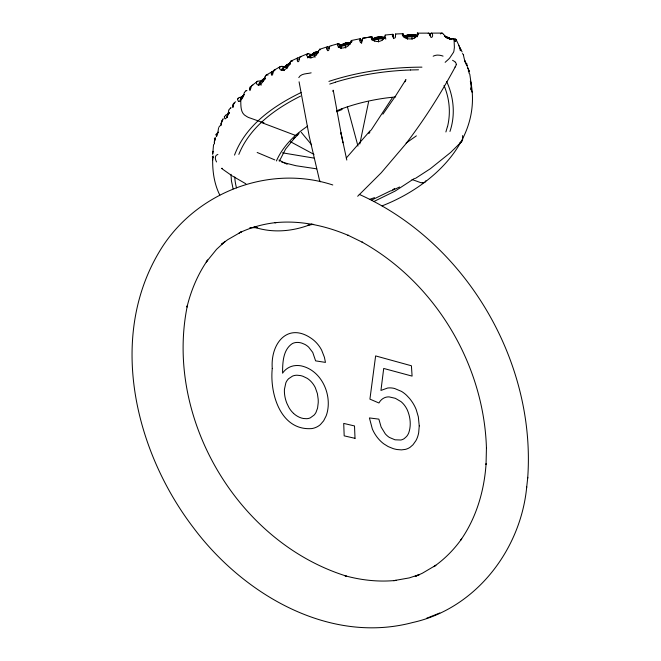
<?xml version="1.0" encoding="UTF-8"?>
<svg xmlns="http://www.w3.org/2000/svg" width="661" height="661" viewBox="0 0 661 661"><rect width="100%" height="100%" fill="white"/><g stroke="black" fill="none" stroke-linecap="round" stroke-linejoin="round"><path stroke-width="0.99" d="M362.302 40.04L362.757 38.247A18.425 2.388 80.7 0 1 363.063 38.569L363.145 38.669M385.115 36.033L385.173 35.248M249.445 88.781L249.924 87.145L251.692 86.302M220.956 123.863L221.063 125.111M229.193 112.709L228.012 113.89L227.285 117.212L227.648 114.7L229.144 112.75M232.573 105.727L232.837 104.397L234.201 103.339M412.117 39.429L411.786 34.463L408.721 34.628L404.392 35.925L404.565 36.405M456.247 64.439L456.206 63.753A5.883 3.702 -7.6 0 0 455.991 63.142L455.33 62.25M329.261 47.873L329.484 46.295L330.335 45.94A18.153 5.205 74 0 1 330.855 46.121M214.329 141.586L214.338 142.817M469.07 72.107L468.955 70.843M212.685 157.822L212.644 160.144C212.578 172.108 214.362 184.27 219.807 195.053M299.317 58.796L299.664 57.185L300.887 56.689A17.756 7.387 67.4 0 1 301.185 56.714M220.981 123.376L222.311 121.062M333.119 90.177L332.946 91.59M212.735 159.07L212.644 160.193M214.354 141.099L215.321 138.992M273.059 72.239L273.505 70.603L275.026 69.942A17.302 9.188 60.3 0 1 275.265 69.926M214.643 140.297L214.395 142.793M212.71 157.293L213.04 155.872M233.639 104.397L234.201 102.711L235.713 101.827M395.468 36.314C395.947 38.611 392.791 38.941 392.973 36.529M449.29 38.834L445.324 36.867M450.29 39.354L448.703 38.313M527.685 478.242C536.187 361.815 466.129 242.141 359.262 194.392M212.768 158.582L213.098 157.202M250.932 87.566L251.453 85.889L257.716 81.196M362.286 40.585L361.79 42.312A0.884 0.678 -22.2 0 1 360.493 42.552L359.848 41.032A16.244 12.369 -3.9 0 1 359.766 40.503L360.179 38.718A18.318 2.429 80.8 0 1 360.485 39.04L360.633 39.23A40.668 5.445 80.9 0 1 361.17 40.09L361.41 42.048A5.197 0.892 80.2 0 0 361.641 43.378M447.026 38.255L447.076 37.512L448.736 37.578L451.24 39.272L450.323 38.916M448.199 38.47L448.232 38.032M214.676 139.768L215.651 137.628M233.606 104.909L232.903 107.487L232.565 106.223M258.509 85.583C258.864 82.014 262.45 79.601 265.268 77.957M329.228 48.427L328.732 50.203A0.884 0.636 -37 0 1 327.517 50.583L326.947 49.112M417.967 33.926L417.81 33.075M299.284 59.341L298.813 61.159A0.876 0.562 -49 0 1 297.731 61.647L297.243 60.234M250.883 88.103L249.974 90.615L249.445 89.276M273.018 72.784L272.588 74.635A0.868 0.487 -58.3 0 1 271.654 75.197L271.266 73.842M332.78 184.973C268.416 163.845 194.541 193.152 159.904 250.767C107.454 337.275 134.993 451.256 193.425 527.701C242.711 593.669 328.583 644.863 412.778 622.497C475.78 608.583 520.835 549.745 526.726 486.802M526.619 487.744L527.784 477.349M240.298 100.125L242.075 96.68L244.206 94.597L240.397 99.34L240.307 100.803M264.929 79.452L260.459 82.303L258.633 85.533L258.542 85.12M212.735 154.013L213.486 145.18A2.487 1.983 57.6 0 1 213.511 144.908L214.528 143.404M404.986 81.799L405.928 79.617L395.46 96.118L382.893 114.196M359.807 144.024L368.565 101.926M350.908 41.734L351.363 40.428M318.866 50.682L319.66 49.236M240.571 100.018L243.612 95.581L242.075 96.68L242.256 97.357M447.431 126.664L445.886 131.96M217.841 132.514L216.089 134.423A2.479 1.653 -18.9 0 0 216.073 134.629M425.874 180.767L424.709 182.469L422.222 182.857M290.138 62.283L291.146 60.986M212.801 152.096L213.164 151.319M265.309 76.379L266.11 75.172L273.175 71.066A17.277 9.213 60.4 0 1 274.034 71.058M371.639 36.694L371.598 37.71A2.867 0.711 58.3 0 0 371.622 37.9M449.959 131.456C455.52 115.163 453.867 96.936 446.596 81.452M279.273 161.284L285.552 149.138L294.922 137.579M227.88 114.692L227.789 114.964A6.643 1.776 -75.6 0 1 227.607 115.402A6.784 1.843 -75.7 0 1 225.12 118.831A6.593 1.809 -74.9 0 1 224.426 116.766M234.523 155.095C245.677 125.226 273.447 105.9 301.069 92.557M298.789 77.593C301.044 73.313 307.043 73.933 311.149 72.842M238.836 154.401C249.784 127.044 275.026 108.883 300.524 96.126M284.941 66.918L287.271 64.505L290.377 63.307M223.145 118.592L221.807 121.07L221.171 125.111M456.247 64.439A7.568 4.759 -7.5 0 1 455.933 65.613C441.193 93.151 424.428 119.641 405.383 144.412L381.248 172.777L357.675 196.267M312.579 54.764L314.677 52.417L318.428 51.318L313.645 53.087L307.472 57.871M455.528 66.364L455.024 67.092M368.871 133.605L369.995 131.894M371.118 130.176L392.452 97.597M281.826 69.281L281.437 70.273L283.957 67.819L289.113 64.935L285.717 66.191L282.371 68.513L281.908 69.702M308.712 57.342L309.819 55.681L311.306 55.623M279.653 67.158L281.28 66.348M222.005 120.657L223.03 119.691M329.525 47.476A40.081 11.691 74.4 0 0 328.864 47.047L328.567 46.906A18.144 5.255 74.1 0 0 327.93 46.667L327.063 47.038L326.898 48.592M370.408 130.448L346.273 158.029M415.405 178.42L430.328 168.745L450.678 152.418L461.998 141.264L462.675 139.364L462.584 135.579M228.665 113.717L229.276 112.99M261.781 81.815L264.078 79.312L263.714 78.7L259.252 83.079L261.045 85.021M299.73 57.788L299.615 57.763A17.715 7.42 67.5 0 0 298.731 57.639L297.5 58.143L297.21 59.721M293.501 138.984L297.979 134.761A8.444 5.643 49.3 0 0 299.012 133.2M337.986 43.667L337.407 44.808A2.743 1.148 47.6 0 0 337.432 45.006A7.048 5.148 -28.2 0 0 340.299 47.856M308.414 56.995L309.819 55.681M271.902 71.495L271.241 73.338M238.134 98.192L238.29 98.068A8.32 5.833 40.1 0 1 240.042 97.431M461.634 141.702L459.8 142.809M445.142 62.332L448.422 59.35A25.647 13.179 -65.7 0 0 449.728 57.978L453.479 52.351A5.866 3.049 -65.7 0 0 453.909 51.104L454.388 47.46L454.074 39.685M310.984 58.061L309.472 55.954L314.677 52.417L318.536 52.607L308.043 57.317M284.015 70.644L282.371 68.513L287.271 64.505L289.055 64.092M414.521 178.387L395.071 191.12L373.837 201.539M307.596 53.723L306.704 54.954M416.372 135.86L406.151 143.032M257.063 81.518L256.311 82.675A2.652 1.694 18.5 0 0 256.311 82.889M338.242 47.303L345.414 43.105L351.396 42.519M251.758 85.633L252.841 85.145M266.11 75.172L266.532 74.966M220.394 125.392L218.882 127.168A2.545 1.826 66.3 0 0 218.816 127.424M339.126 46.733L339.176 47.171L347.413 44.527L350.099 44.452M392.708 189.682L394.708 188.525M273.77 70.372L279.909 66.844M415.05 37.727L414.926 37.793A8.205 6.279 1.4 0 1 414.216 38.123M283.866 67.257L284.709 67.108M309.472 55.954L313.521 53.946L317.255 53.02M262.02 81.27L261.855 80.568L264.83 79.047M390.684 190.814L371.482 200.151M345.744 48.038L344.736 44.494L345.414 43.105L350.008 43.692L339.481 45.873L343.629 43.684L346.248 43.056M226.021 114.989L224.319 116.782A2.528 1.719 -7.6 0 0 224.302 116.989M286.965 65.175L290.46 63.365M230.631 107.875L229.127 109.544A2.603 1.653 73.1 0 0 229.053 109.809M371.862 40.015L378.232 37.057L384.809 37.239M217.907 154.393C214.222 155.368 215.164 159.516 216.552 161.97M391.37 190.847L399.566 186.997M290.807 61.151L297.706 57.937M245.975 90.714L244.587 92.234A2.669 1.38 80.2 0 0 244.504 92.499M433.17 56.218L433.872 55.904A7.709 4.883 -7.1 0 1 435.987 55.276L436.723 55.16A6.106 3.875 -7.1 0 1 437.756 55.094L439.689 55.243A13.104 8.279 -7 0 1 441.151 55.549L441.713 55.698A31.026 19.409 -6.5 0 1 443.068 56.119M297.384 135.158L296.425 135.431A4.61 3.082 49.4 0 1 295.302 135.34L261.145 122.417M378.563 42.015L378.232 37.057L383.388 38.115L383.454 38.883L379.455 38.817L373.052 40.23L372.986 39.462L371.441 39.214L375.762 37.462L378.505 37.115M405.4 36.049L408.721 34.628L414.257 34.488L417.876 35.339M299.871 56.978L307.15 53.921M382.025 205.885C431.327 186.799 481.076 141.908 471.21 84.021L471.136 83.55L471.599 91.59M309.645 54.979L310.852 54.921M336.449 111.792L342.125 109.495M426.519 618.299L439.796 612.987M312.05 223.889C294.269 231.234 273.943 233.366 255.427 227.516M404.392 35.925L406.829 36.305L412.142 35.727L416.091 36.033L416.116 36.479L404.383 37.115C408.531 35.991 412.869 32.711 416.992 35.669M282.371 68.513L283.586 68.083M369.73 199.292L374.523 197.656M411.489 34.562L417.322 36.033L417.364 36.809M329.74 84.063L335.482 82.212M372.986 39.462L384.933 37.619M328.905 81.394C358.865 71.528 390.461 67.24 421.949 67.149M319.42 49.368L327.203 46.848M328.971 48.079L329.451 47.931M449.753 39.214L452.066 38.627A20.549 13.005 -68.1 0 1 453.355 38.495M428.163 33.364A19.219 5.437 -80 0 1 428.625 33.124L429.526 33.306L429.964 35.074M430.608 34.62L429.311 34.62A42.114 12.138 -80.4 0 1 430.328 33.686L430.435 33.612A20.16 5.759 -80.2 0 1 431.245 33.116C432.996 32.91 433.178 37.404 431.336 37.462A0.843 0.653 8.4 0 1 430.906 37.305L430.047 35.529M265.127 78.287L263.714 78.7L265.185 78.51M331.144 45.692L337.664 43.816M338.746 45.229L340.233 44.989M227.665 114.394L228.359 114.229M239.96 97.283L242.273 96.952M360.179 38.718L351.239 40.528M360.121 40.296L361.17 40.098M402.64 33.546L402.392 34.752M371.746 36.76L362.757 38.247L371.548 36.793M316.032 52.211L314.677 52.417L313.521 53.946L315.016 57.309M371.251 38.371L372.358 38.627M307.662 225.186L313.694 224.343M441.664 33.083L431.245 33.124M385.156 35.033L392.931 34.289A18.822 0.785 84.9 0 1 393.055 34.669L393.105 34.843A41.205 1.727 84.9 0 1 393.303 35.735L393.46 37.751M395.699 96.886L386.999 97.878A127.747 70.876 -4.5 0 0 341.737 108.825M392.213 35.859L393.312 35.768M395.485 35.793L395.518 34L402.913 33.703M402.813 35.124L403.764 35.107L403.425 34.413A32.001 6.098 -84 0 0 403.26 34.232L403.152 33.975M290.311 64.398L287.271 64.505L285.717 66.191L287.023 68.529M410.456 69.967L418.504 69.793M418.033 34.678L417.339 35.033M249.825 227.739L257.46 227.681M428.617 33.124L417.892 33.166M416.091 36.033L417.322 36.033M281.859 66.331L282.867 66.431A38.586 21.268 70.2 0 1 284.643 66.786L284.651 66.877M453.983 39.313L453.537 39.28A16.533 13.063 9.4 0 1 451.694 39.04L449.282 38.503M256.799 227.326L256.27 227.285A19.384 10.072 0.3 0 1 254.055 226.888M316.677 168.844L296.062 165.746L281.735 162.127M339.481 45.873L341.068 46.047L343.629 43.684L348.859 42.42L350.793 42.659M282.495 152.84L313.868 158.086M308.563 53.723L309.373 53.929A39.288 16.963 77 0 1 310.777 54.475M383.388 38.115L384.677 38.355M442.168 33.091L443.283 34.025A3.322 0.835 75.2 0 1 443.457 34.24M407.234 38.644L406.862 38.545M221.782 168.233L222.526 168.423M384.694 37.644L381.248 36.752L375.762 37.462L372.341 39.577L371.441 39.214M274.844 159.904L257.162 152.476M412.026 179.495L420.512 182.568A15.534 9.841 53.8 0 0 422.222 182.857M338.68 43.783L339.233 44.08M278.934 160.069L287.13 164.259M290.419 141.702L314.008 154.41M245.884 183.816L232.341 175.966M464.98 61.944L467.153 64.15M447.216 37.851L444.374 36.115L448.736 37.578L450.901 39.305M259.418 83.782L261.145 84.881M459.263 47.022L460.461 49.187M458.511 45.477C460.097 45.51 460.287 53.467 460.519 49.625M231.614 175.512L221.559 168.448M462.427 53.558L463.485 54.772M282.52 69.231L284.048 70.43M467.22 66.654L468.484 68.827M467.633 68.199L468.88 70.339M468.963 73.016L469.789 74.23A2.661 2.057 -59.5 0 1 469.831 74.47L471.128 83.509L470.946 82.352A2.652 1.636 21 0 0 470.905 82.138L470.26 81.212M301.218 132.25L311.628 144.833M340.085 46.08L341.456 48.468M340.175 46.84L341.225 48.575M470.839 88.442L471.318 89.846M392.931 34.289L392.898 36M459.973 47.592L462.113 51.955M459.221 46.047L456.156 39.677A3.974 2.231 -23.7 0 0 455.603 39.098M469.037 72.09L468.566 69.38M372.027 37.297L371.895 36.999A18.434 1.71 88 0 0 371.837 36.9L371.837 36.884A14.831 1.314 86.4 0 1 371.804 36.983M406.829 36.305L407.581 38.949M212.693 154.071L212.768 152.294A2.413 1.512 -31 0 1 212.817 152.088M471.086 87.343L471.31 88.359M233.11 188.848L231.433 180.866L231.003 174.33M347.364 106.669L357.965 146.081M319.8 181.544L309.216 136.265L299.078 81.799M346.794 160.053L340.952 132.787L343.001 142.776M406.862 37.082L407.3 38.999M286.8 65.836L286.882 66.257M310.984 55.631L310.868 55.037M284.775 66.885L284.858 67.306M283.09 68.05L283.172 68.471M341.506 135.464L333.284 90.483M340.465 46.601L340.283 45.369M314.735 53.69L314.801 54.128M312.422 54.549L312.496 54.979M310.389 55.557L310.455 55.987M308.712 56.681L308.786 57.11M471.4 90.35L471.533 91.251L471.21 84.021M227.103 116.559L227.21 117.319M471.392 88.913L471.615 91.177M348.694 43.965L348.752 44.411M346.042 44.37L346.1 44.816M343.513 44.981L343.563 45.427M341.167 45.783L341.225 46.22M417.347 35.107L417.43 35.909M382.099 38.247L382.132 38.693M403.888 36.851L403.805 35.677M379.422 38.371L379.455 38.817M376.762 38.718L376.803 39.164M374.209 39.272L374.242 39.718M320.445 181.18L320.486 181.775M454.082 39.776L454.082 39.809A15.41 2.9 76.9 0 0 455.28 41.222M372.416 39.544L372.366 38.71M413.489 35.876L413.505 36.322M410.812 35.95L410.828 36.396M408.134 36.239L408.151 36.685M405.581 36.743L405.598 37.19M276.422 160.954A145.131 79.816 -4.8 0 1 295.467 135.406A144.833 79.518 -4.8 0 1 307.629 126.135M336.54 110.866A144.833 79.518 -4.8 0 1 341.712 108.809M444.035 85.476A180.635 107.776 0.3 0 1 447.522 126.664M335.441 82.154A168.076 93.391 -4.5 0 1 410.456 70M236.506 187.873A167.762 93.061 -4.4 0 1 234.754 176.983M263.937 122.657A7.957 5.362 47.9 0 1 263.334 122.715L248.42 117.435A17.236 11.584 47.3 0 1 246.33 116.245C240.315 113.229 240.935 106 240.761 100.332A7.089 2.776 -70.1 0 1 239.191 101.298A6.891 2.669 -69.4 0 1 238.844 101.315M230.722 107.999A12.452 8.486 32.7 0 1 231.127 107.859M228.78 110.18A6.61 1.322 -75.8 0 1 227.772 114.403A14.418 11.444 37.5 0 0 226.913 114.717A9.585 7.445 32.3 0 0 226.07 115.055M218.502 128.209A6.461 0.521 -81.1 0 1 217.965 131.688M218.014 132.142A6.56 0.967 -80.9 0 1 216.461 136.414M216.453 136.381A6.47 1.008 -80.2 0 1 216.213 134.216M217.899 132.58A9.37 7.659 19.8 0 1 218.543 132.266M467.525 65.282A7.04 0.917 73.7 0 1 466.683 65.125M466.765 65.613A8.816 1.016 76.8 0 1 465.113 61.25M465.113 61.341A8.147 0.909 76.7 0 1 464.914 60.647M464.939 61.275A7.164 0.76 76.6 0 1 463.369 54.656M463.468 54.789A2.793 2.008 -70.2 0 1 463.592 55.218M417.322 34.744A40.024 5.081 75.1 0 1 417.446 33.777M417.273 33.075A20.838 2.57 75.8 0 1 417.603 33.116M417.702 33.248A9.585 0.942 87.1 0 1 417.818 33.521M417.901 34.017A2.9 0.661 -65 0 1 417.818 34.397M417.892 34.306A7.263 5.387 -3.1 0 1 414.951 37.627M414.199 38.107A8.857 6.808 1.6 0 1 407.3 38.635M406.837 38.586A7.089 5.453 1.9 0 1 402.252 34.843M402.648 33.637A11.361 1.735 82.9 0 1 402.805 33.785M402.846 35.248A20.888 3.421 88 0 1 403.061 35.801M385.776 39.164A39.412 0.529 80.7 0 1 385.586 37.801M385.082 36.099A2.793 0.446 -71.7 0 1 385.041 36.297A7.073 5.164 -18.5 0 1 382.397 39.933M382.471 39.999A6.767 5.172 -13.9 0 1 374.721 41.007M374.613 41.139A7.246 5.528 -12.3 0 1 371.672 37.958M371.672 37.082A10.617 0.909 83.5 0 1 371.804 37.421M372.027 36.983A40.693 3.867 88.5 0 1 372.333 37.826M351.503 40.965A13.625 1.859 72.7 0 1 352.057 41.726M350.784 41.783A7.081 4.883 -32.2 0 1 348.074 45.783M348.132 45.84A7.395 5.387 -29.3 0 1 340.374 47.749M337.994 43.725A10.518 3.016 75.5 0 1 338.374 43.833A15.872 4.627 79.4 0 1 338.705 44.014M339.233 44.023A39.883 12.138 83.6 0 1 340.208 44.774M319.717 49.401A13.476 3.792 66.5 0 1 320.56 49.74M318.693 50.715A7.04 4.379 -44.5 0 1 316.214 54.946M316.288 55.012A7.172 4.792 -42.6 0 1 309.298 57.631M309.241 57.73A7.031 4.726 -41.6 0 1 306.778 55.152A2.735 1.396 39.1 0 1 306.687 54.946M307.613 53.764A10.361 4.28 69.1 0 1 308.133 53.781A15.517 6.503 72.9 0 1 308.588 53.855M291.204 61.101A13.245 5.412 59.6 0 1 292.393 61.233M290.063 62.481A2.743 0.744 -89.2 0 1 290.121 62.225M289.865 62.613A6.965 3.743 -54.5 0 1 287.675 66.992M287.75 67.075A7.064 4.173 -53.1 0 1 281.66 70.273M281.611 70.372A6.957 4.148 -52.2 0 1 279.562 67.992M279.289 67.959A3.214 1.884 29.2 0 1 279.71 67.199M281.305 66.431A15.244 8.188 66 0 1 281.883 66.439M266.59 75.073A13.03 6.651 52.5 0 1 268.027 75.023M265.235 76.602A2.702 1.058 85.7 0 1 265.292 76.346M265.011 76.759A6.85 3.032 -62.3 0 1 263.144 81.212M263.218 81.303A7.04 3.52 -61.4 0 1 258.567 84.947M258.558 84.996A6.916 3.52 -61.2 0 1 258.079 84.98A6.858 3.479 -60.6 0 1 256.41 82.815M257.74 81.253A10.006 6.255 54.3 0 1 258.476 81.096A14.939 9.494 58.7 0 1 259.12 81.022L260.269 80.906A37.875 24.688 63.4 0 1 262.062 81.022M238.828 101.356A6.767 2.619 -69 0 1 237.687 99.257M237.555 99.167A3.636 2.413 12.7 0 1 238.266 98.282M246.032 90.797A9.601 5.924 46.4 0 1 246.95 90.59M244.256 92.705A6.767 2.28 -68.9 0 1 242.744 97.159M242.818 97.291A7.007 2.793 -68.3 0 1 240.778 100.191M456.09 39.602A9.51 1.694 75.5 0 1 455.305 41.296M453.454 38.784A9.535 5.693 -55.3 0 1 455.272 38.859M440.375 33.909A34.711 12.898 -61.5 0 1 440.837 33.703M441.631 33.19A9.692 3.991 -70.9 0 1 442.159 33.141M448.86 37.925A9.295 6.701 14.4 0 1 443.556 34.298M250.536 88.07A15.261 4.296 -73.4 0 1 250.486 88.582M249.718 89.111A15.377 8.585 -55.3 0 1 249.734 88.624M272.704 72.561A15.575 6.123 -67.2 0 1 272.654 73.082M271.481 73.743A15.682 9.981 -46.1 0 1 271.481 73.239M299.003 58.994A15.914 7.924 -59.9 0 1 298.954 59.531M297.392 60.192A15.971 11.187 -34.8 0 1 297.376 59.68M329.004 47.997A16.145 9.593 -50.7 0 1 328.963 48.534M327.013 49.104A16.095 11.997 -20.5 0 1 326.98 48.575M362.121 40.098A16.252 10.931 -39.5 0 1 362.088 40.643M393.559 38.635A5.222 0.421 84.3 0 1 393.477 37.76M395.757 34.703A41.271 1.611 84.8 0 0 395.732 34.595L395.683 34.413A18.458 0.711 84.8 0 0 395.575 34.083M395.369 35.81A16.393 11.832 -27 0 1 395.344 36.33M392.857 36.52A15.938 11.956 11.7 0 1 392.808 36M469.36 71.074A15.757 3.619 70.2 0 1 469.417 71.586M468.31 70.702A15.79 1.504 84.9 0 1 468.376 71.173M471.979 91.672A15.666 1.76 75.7 0 1 472.037 92.168M471.012 89.235A15.327 3.255 -89.8 0 1 471.07 89.756M212.371 157.161A14.17 3.445 84.6 0 1 212.412 156.599M213.263 157.368A14.41 1.372 -82.1 0 1 213.296 156.938M214.404 138.587A14.468 1.603 89.9 0 1 214.453 138.009M214.759 140.851A14.682 3.313 -76.5 0 1 214.792 140.38M221.336 123.433A14.881 5.09 -70.6 0 1 221.369 122.954M233.209 105.413A14.856 2.148 -80.2 0 1 233.168 105.892M232.903 105.925A15.228 6.759 -64.1 0 1 232.92 105.438M460.7 49.443A16.765 5.379 65.2 0 1 460.742 49.889M430.146 35.537A16.575 11.617 27.8 0 1 430.063 35.083M293.534 413.389A19.946 15.178 58.8 0 0 303.44 418.504L306.696 418.702A17.169 13.071 59 0 0 310.331 417.835L314.041 415.133A20.061 15.277 58.8 0 0 315.983 412.414L317.569 408.11L318.222 402.789A39.883 30.588 58 0 0 318.172 399.194L317.396 393.634L315.33 387.726A18.938 14.377 58.5 0 0 313.835 385.074A19.466 14.782 58.5 0 0 312.058 382.661L311.422 381.934A17.698 13.427 58.5 0 0 307.158 378.307L303.019 376.307A24.928 18.971 58.8 0 0 300.334 375.555L296.987 375.217A19.086 14.501 58.5 0 0 292.484 376.126L288.601 378.736A19.673 14.947 58.5 0 0 285.849 382.826L284.445 389.304A30.092 22.771 58.9 0 0 284.42 392.237A28.53 21.606 58.9 0 0 286.94 403.483L289.022 407.705A19.582 14.897 58.9 0 0 293.55 413.373M452.554 60.3A23.143 14.476 -6.9 0 1 455.429 62.2M486.438 448.133L486.042 464.551L486.083 463.7C484.265 490.685 476.407 517.67 460.816 539.987L461.717 538.74C454.074 549.547 444.655 559.09 433.806 566.692L435.888 565.246L422.396 573.211L415.207 576.45L419.561 574.516L409.283 577.904L393.675 580.664L396.212 580.383C378.984 582.176 361.509 580.275 344.844 575.69L346.257 576.062C237.192 541.987 164.374 417.43 187.352 305.671L186.989 307.059C191.054 290.319 197.854 274.175 207.711 260.004L206.24 262.045L216.634 249.247L225.095 241.529L221.336 244.372L227.756 239.67L241.397 231.829L239.158 232.928C250.841 227.376 263.475 223.922 276.331 222.542L274.836 222.724C300.044 220.088 325.518 225.641 348.661 235.547L347.884 235.167L362.715 242.413L362.013 242.075C435.31 282.925 483.951 364.409 486.438 448.133M272.258 368.474C269.614 393.452 280.52 430.947 311.752 428.584A29.381 22.35 58.9 0 0 316.404 427.171A28.506 21.689 59 0 0 320.411 424.569L323.65 420.809L326.113 415.943A38.305 29.2 58.5 0 0 327.649 410.415C331.054 392.089 320.502 370.21 301.424 365.93A29.348 22.259 58.5 0 0 295.74 365.566C290.435 365.839 285.478 368.78 282.561 373.192C282.644 362.914 282.792 349.768 292.459 343.513A18.566 13.914 56.9 0 1 300.053 342.671A20.491 15.368 57 0 1 302.003 343.191L304.861 344.398A15.773 11.807 56.8 0 1 308.712 347.199L312.744 352.42L315.611 360.865L325.46 362.393L324.394 357.229L321.684 350.239A25.052 18.723 56.9 0 0 317.635 344.15A25.135 18.789 56.9 0 0 312.438 339.184C288.27 321.345 270.299 342.993 272.258 368.474M419.239 425.915L418.686 432.691A34.546 24.903 61.7 0 1 415.893 440.697L412.951 444.82L410.027 447.34A28.357 20.417 61.9 0 1 405.441 449.373L401.483 449.885L397.087 449.53A42.948 30.852 61.3 0 1 392.965 448.53L388.164 446.572L383.777 443.837A27.539 19.888 61.9 0 1 377.993 438.276A28.704 20.714 61.8 0 1 376.316 436.086A27.357 19.756 61.9 0 1 372.317 428.898L369.416 417.942L378.869 419.132L381.116 427.023L385.247 433.798A16.922 12.212 61.9 0 0 389.412 437.45L395.014 439.805L400.83 440.011A18.458 13.294 61.9 0 0 404.259 438.582L406.556 436.508A21.127 15.228 61.8 0 0 408.713 432.922C411.324 425.585 410.398 417.24 407.399 410.159A18.632 13.394 61.6 0 0 404.301 405.053A17.517 12.584 61.6 0 0 400.996 401.632L395.369 398.319L389.189 396.906A18.574 13.369 61.5 0 0 384.338 397.815A21.416 15.41 61.7 0 0 378.943 402.987L369.92 399.128L375.622 355.915L411.415 365.773L412.092 376.109L383.711 368.45L380.943 390.436L387.586 388.04A27.927 20.053 61.6 0 1 394.65 388.511L401.491 391.403A26.622 19.103 61.5 0 1 406.622 395.336L409.465 398.368A31.984 23.011 61.6 0 1 412.117 401.888L412.927 403.127A29.01 20.838 61.6 0 1 416.232 409.68L418.33 416.81L419.239 425.915M355.023 438.334L344.183 435.855L343.712 423.412L354.503 425.948L355.023 438.334"/></g></svg>
